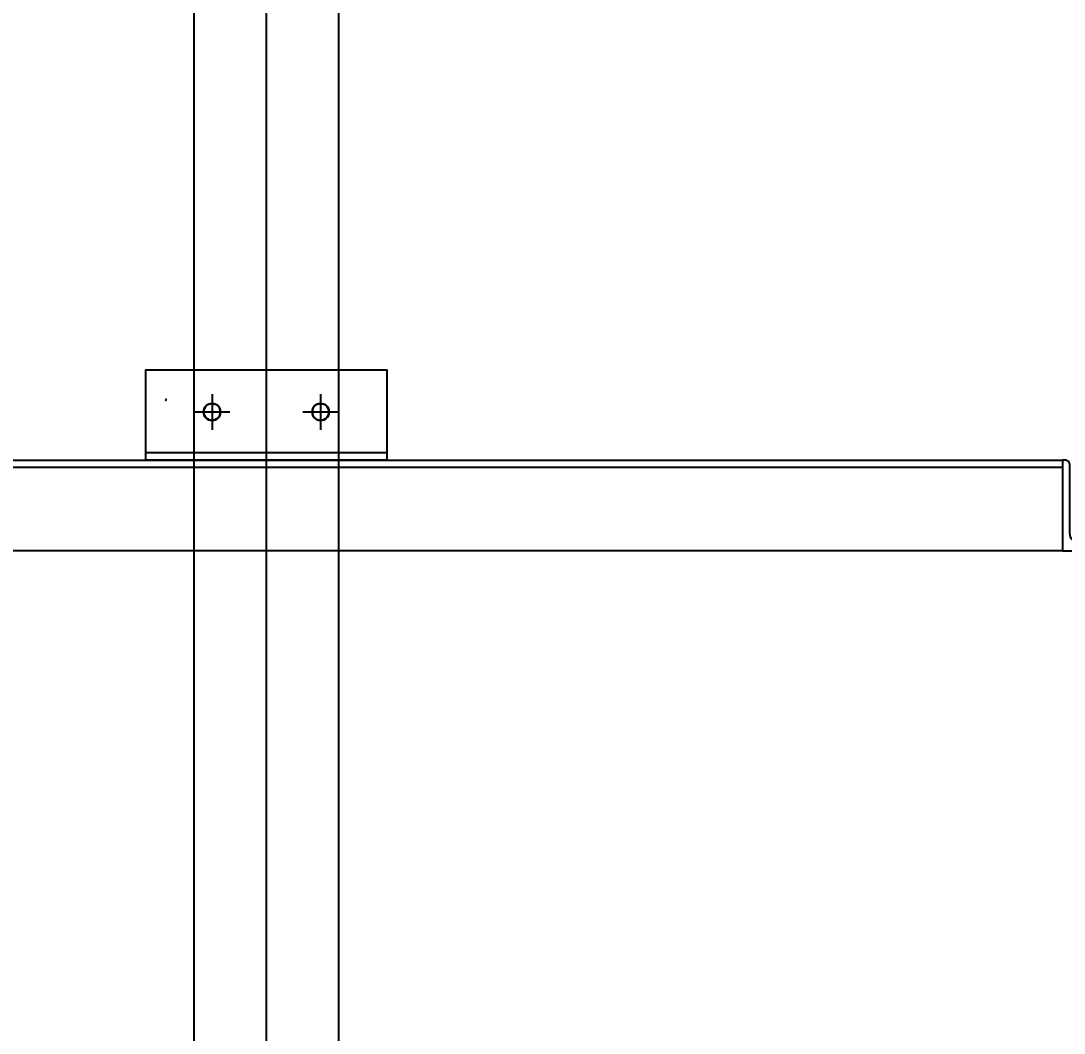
# Model space of a CAD drawing. Header units: millimetres. Extents: x 5544 to 245194, y -610088 to 30375.
# Drawn here: x 70098 to 70963, y 2680 to 3519 of the extents above; entities that cross this region are included whole.
import ezdxf
from ezdxf.enums import TextEntityAlignment as Align
from ezdxf.lldxf.tags import DXFTag

# ---------------------------------------------------------------- set-up
doc = ezdxf.new("R2010")
doc.units = ezdxf.units.MM
for name, color, linetype in [('0-중심선', 1, 'CENTER'), ('15', 15, 'Continuous'), ('4', 4, 'Continuous'), ('5', 5, 'Continuous'), ('A-WALL-RC', 2, 'Continuous'), ('BOM', 6, 'Continuous')]:
    doc.layers.add(name, color=color, linetype=linetype)
doc.layers.add('6', color=6, linetype='Continuous', lineweight=30)
doc.styles.add('ROMAND', font='gulim.ttc', dxfattribs={"oblique": 15})
doc.styles.get("Standard").update_dxf_attribs({"font": 'SYMBOL'})
tags = doc.linetypes.add('CENTER', pattern=[2, 1.25, -0.25, 0.25, -0.25]).pattern_tags.tags
tags[10:11] = [DXFTag(74, 4), DXFTag(75, 0), DXFTag(340, '0'), DXFTag(46, 1.0), DXFTag(50, 0.0), DXFTag(44, 0.0), DXFTag(45, 0.0)]
tags[8:9] = [DXFTag(74, 4), DXFTag(75, 0), DXFTag(340, '0'), DXFTag(46, 1.0), DXFTag(50, 0.0), DXFTag(44, 0.0), DXFTag(45, 0.0)]
tags[6:7] = [DXFTag(74, 4), DXFTag(75, 0), DXFTag(340, '0'), DXFTag(46, 1.0), DXFTag(50, 0.0), DXFTag(44, 0.0), DXFTag(45, 0.0)]
tags[4:5] = [DXFTag(74, 4), DXFTag(75, 0), DXFTag(340, '0'), DXFTag(46, 1.0), DXFTag(50, 0.0), DXFTag(44, 0.0), DXFTag(45, 0.0)]
tags = doc.linetypes.add('HIDDEN', pattern=[0.375, 0.25, -0.125]).pattern_tags.tags
tags[6:7] = [DXFTag(74, 4), DXFTag(75, 0), DXFTag(340, '0'), DXFTag(46, 1.0), DXFTag(50, 0.0), DXFTag(44, 0.0), DXFTag(45, 0.0)]
tags[4:5] = [DXFTag(74, 4), DXFTag(75, 0), DXFTag(340, '0'), DXFTag(46, 1.0), DXFTag(50, 0.0), DXFTag(44, 0.0), DXFTag(45, 0.0)]
doc.dimstyles.new('DIM-A-002-단면', dxfattribs={"dimscale": 330, "dimtxt": 1, "dimasz": 0.4, "dimexe": 0.2, "dimexo": 0.3, "dimgap": 0.4, "dimtad": 1, "dimdec": 0, "dimtxsty": 'ROMAND', "dimcen": 0, "dimclrd": 15, "dimclre": 15, "dimclrt": 3, "dimadec": 0, "dimazin": 0, "dimtfac": 1, "dimtmove": 0, "dimatfit": 3, "dimfxl": 1, "dimarcsym": 0})

# ---------------------------------------------------------------- blocks, each defined once
blk = doc.blocks.new('EasyBMINFO')
at = {"color": 0}
blk.add_circle((0, 0), 0.5, dxfattribs=at)
blk.add_text('Info', height=0.25).set_placement((0, 0), align=Align.MIDDLE_CENTER)
at = {"flags": 1}
for tag, p in [('WEIGHT', (0, -5)), ('SPEC', (0, -3)), ('NAME', (0, -1)), ('ENAME', (0, -2)), ('MATERIAL', (0, -4)), ('PRICE', (0, -6)), ('MAKER', (0, -7)), ('REMARK', (0, -8)), ('USER1', (0, -9)), ('USER2', (0, -10)), ('USER3', (0, -11)), ('USER4', (0, -12)), ('USER5', (0, -13)), ('QTY', (0, -14))]:
    blk.add_attdef(tag, p, '', height=0.25, dxfattribs=at)
blk = doc.blocks.new('LY용 벽체브라켓')
at = {"linetype": 'Continuous'}
for centre in [(389966.22, -458521.28), (390056.22, -458521.28)]:
    blk.add_circle(centre, 7, dxfattribs=at)
at = {"layer": '0-중심선', "linetype": 'Continuous'}
for p, q in [((389966.22, -458506.49), (389966.22, -458536.06)), ((390056.22, -458506.49), (390056.22, -458536.06)), ((389981.01, -458521.28), (389951.44, -458521.28)), ((390071.01, -458521.28), (390041.44, -458521.28))]:
    blk.add_line(p, q, dxfattribs=at)
at = {"layer": '4', "linetype": 'Continuous'}
blk.add_line((389351.22, -458567.28), (390671.22, -458567.28), dxfattribs=at)
for points in [[(389911.22, -458561.28), (390111.22, -458561.28), (390111.22, -458486.28), (389911.22, -458486.28), (389911.22, -458561.28)], [(389351.22, -458561.28), (389351.22, -458636.28), (390671.22, -458636.28), (390671.22, -458561.28), (389351.22, -458561.28)]]:
    blk.add_lwpolyline(points, dxfattribs=at)
blk.add_lwpolyline([(389351.22, -458636.28), (389276.22, -458636.28), (389276.22, -458634.28, -0.414214), (389280.22, -458630.28), (389336.72, -458630.28, 0.414214), (389345.22, -458621.78), (389345.22, -458565.28, -0.414214), (389349.22, -458561.28), (389351.22, -458561.28), (389351.22, -458636.28)], format="xyb", dxfattribs=at)
at = {"layer": 'A-WALL-RC', "linetype": 'HIDDEN'}
blk.add_line((389911.22, -458555.28), (390111.22, -458555.28), dxfattribs=at)
at = {"layer": 'BOM'}
blk.add_blockref('EasyBMINFO', (390094.56, -458511.28), dxfattribs=at)
blk = doc.blocks.new('*D2918')
at = {"layer": '15', "color": 15, "lineweight": -2, "ltscale": 600}
for p, q in [((65662.2, 8179.63), (61908.53, 8179.63)), ((61974.53, -1688.37), (61974.53, 8047.63)), ((74305.73, -1820.37), (61908.53, -1820.37))]:
    blk.add_line(p, q, dxfattribs=at)
at = {"layer": '15', "color": 15}
for points in [[(61996.53, 8047.63), (61952.53, 8047.63), (61974.53, 8179.63)], [(61952.53, -1688.37), (61996.53, -1688.37), (61974.53, -1820.37)]]:
    blk.add_solid(points, dxfattribs=at)
at = {"layer": 'Defpoints', "color": 0}
for p in [(61974.53, 8179.63), (65761.2, 8179.63), (74404.73, -1820.37)]:
    blk.add_point(p, dxfattribs=at)
at = {"layer": '15', "color": 3, "ltscale": 600, "insert": (61672.7, 3179.63), "char_height": 330, "attachment_point": 5, "rotation": 90, "style": 'ROMAND'}
blk.add_mtext('TRAVEL 10000', dxfattribs=at)

msp = doc.modelspace()

# ---------------------------------------------------------------- linework, layer by layer
at = {"layer": '0-중심선', "ltscale": 600}
msp.add_line((70301.49, 17979.63), (70301.49, -2520.37), dxfattribs=at)
at = {"layer": '5'}
msp.add_lwpolyline([(70361.49, 17979.63), (70241.49, 17979.63), (70241.49, -2520.37), (70361.49, -2520.37), (70361.49, 17979.63)], dxfattribs=at)

# ---------------------------------------------------------------- block references
at = {"layer": '6', "linetype": 'HIDDEN', "xscale": -1}
msp.add_blockref('LY용 벽체브라켓', (460312.71, 461715.91), dxfattribs=at)

# ---------------------------------------------------------------- dimensions: what is measured, and where the dimension line sits
at = {"layer": '15', "ltscale": 600}
dim = msp.add_linear_dim(base=(61974.53, 8179.63), p1=(74404.73, -1820.37), p2=(65761.2, 8179.63), angle=90, text='TRAVEL <>', dimstyle='DIM-A-002-단면', dxfattribs=at)
dim.commit()
dim.dimension.update_dxf_attribs({"geometry": '*D2918', "text_midpoint": (61672.7, 3179.63)})

doc.saveas('drawing.dxf')
